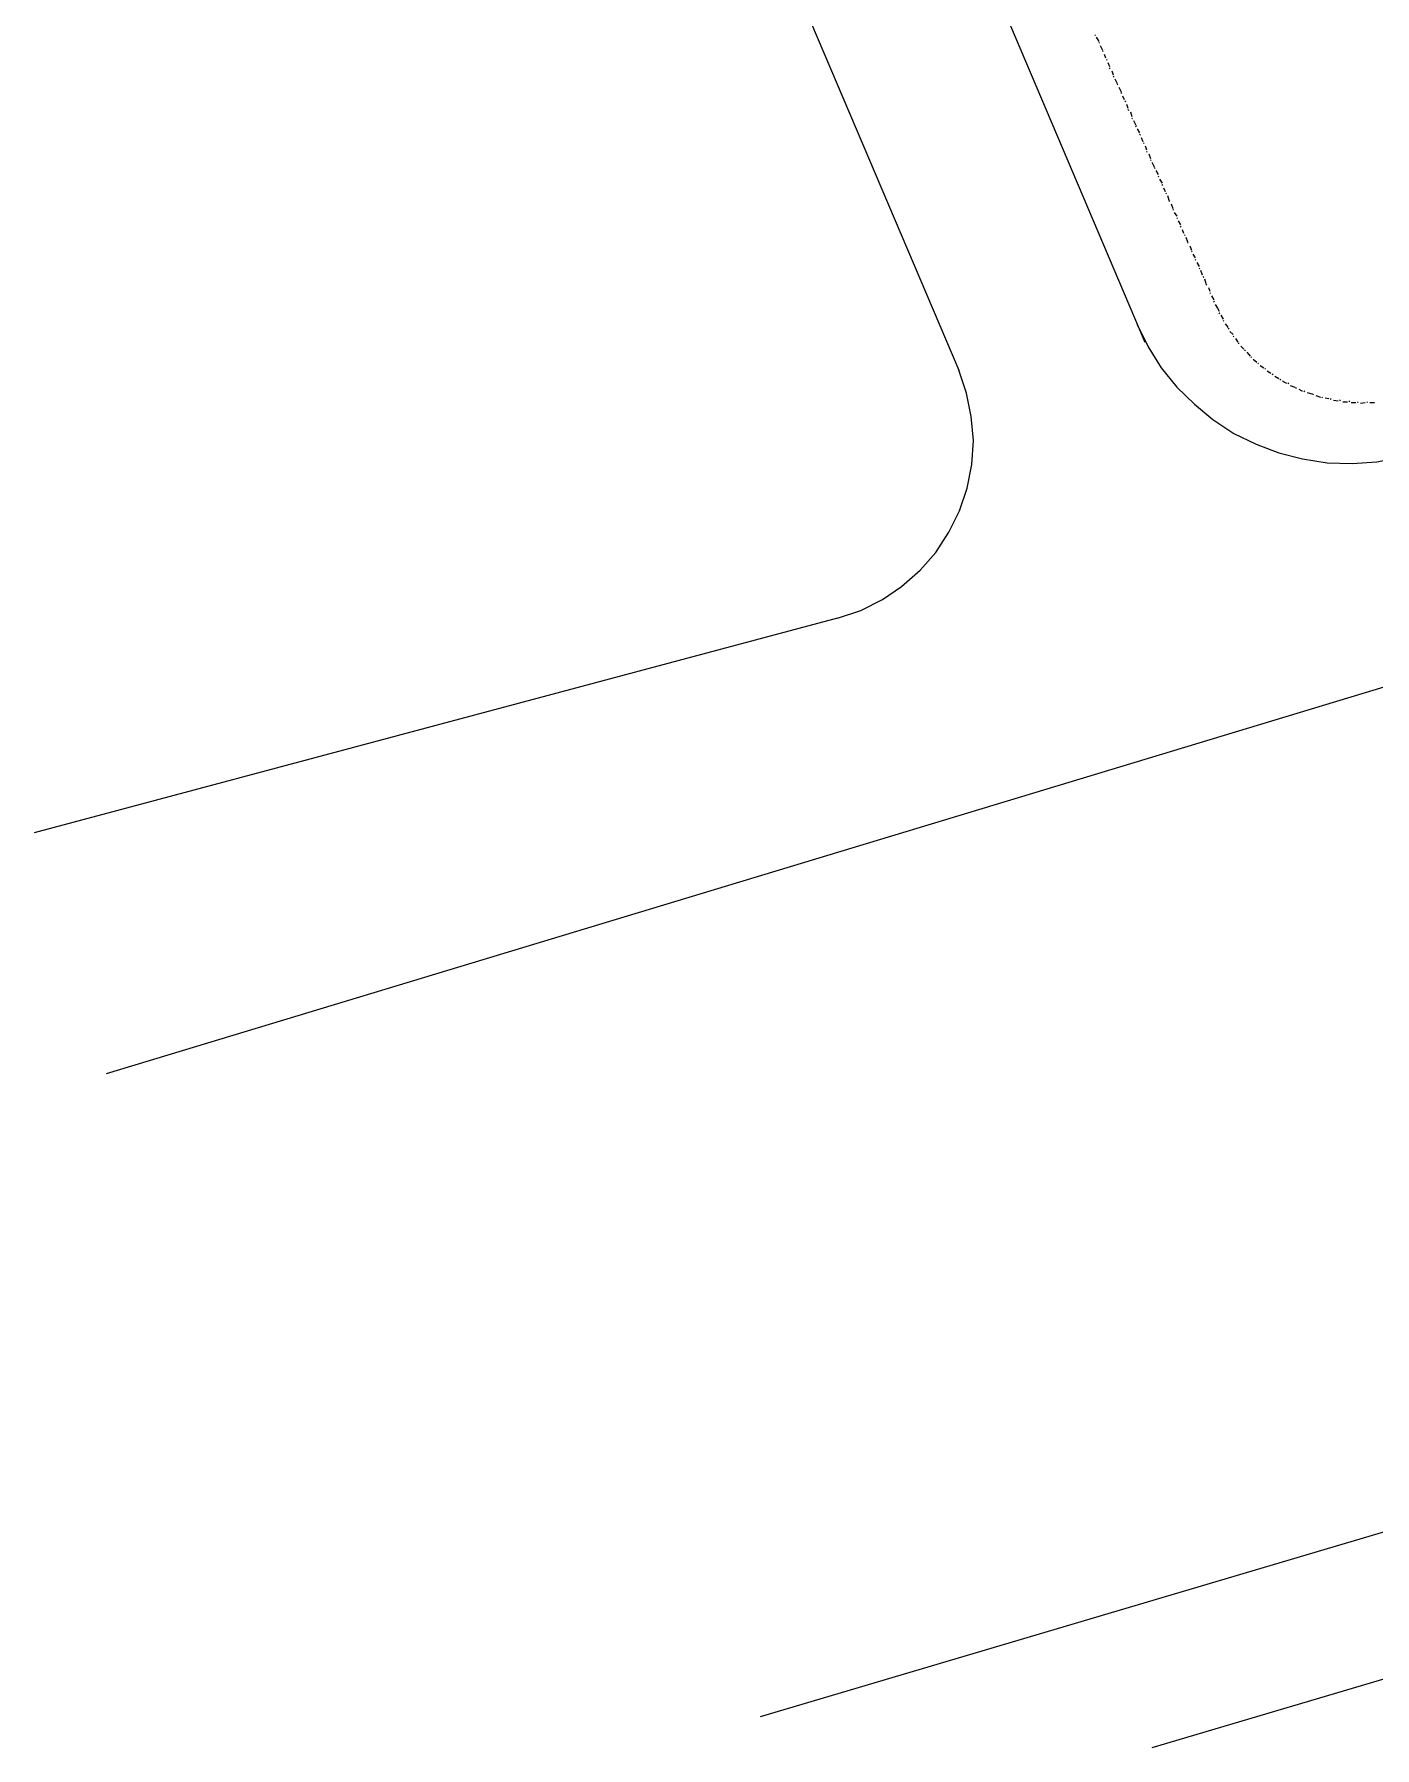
# Model space of a CAD drawing. Header units: millimetres. Extents: x -369 to -70, y -1414 to -1185.
# Drawn here: x -343 to -284.3, y -1414 to -1339 of the extents above; entities that cross this region are included whole.
import ezdxf

# ---------------------------------------------------------------- set-up
doc = ezdxf.new("R2010")
doc.units = ezdxf.units.MM
doc.header["$MEASUREMENT"] = 0
doc.layers.add('12', color=12, linetype='Continuous')
doc.layers.add('14', color=14, linetype='Continuous')

msp = doc.modelspace()

# ---------------------------------------------------------------- linework, layer by layer
at = {"layer": '12'}
for points in [[(-296.498, -1339.02), (-296.534, -1338.984)], [(-296.466, -1339.088), (-296.362, -1339.287)], [(-296.331, -1339.355), (-296.362, -1339.323)], [(-296.295, -1339.459), (-296.195, -1339.659)], [(-296.163, -1339.727), (-296.195, -1339.695)], [(-296.127, -1339.831), (-296.059, -1339.999)], [(-295.991, -1340.103), (-296.027, -1340.067)], [(-295.959, -1340.203), (-295.891, -1340.37)], [(-295.855, -1340.474), (-295.891, -1340.438)], [(-295.787, -1340.574), (-295.723, -1340.742)], [(-295.687, -1340.846), (-295.723, -1340.81)], [(-295.655, -1340.914), (-295.551, -1341.118)], [(-295.519, -1341.182), (-295.551, -1341.15)], [(-295.483, -1341.286), (-295.383, -1341.489)], [(-295.347, -1341.557), (-295.383, -1341.521)], [(-295.315, -1341.657), (-295.247, -1341.825)], [(-295.18, -1341.929), (-295.216, -1341.893)], [(-295.148, -1342.029), (-295.08, -1342.197)], [(-295.044, -1342.301), (-295.08, -1342.265)], [(-294.976, -1342.369), (-294.908, -1342.572)], [(-294.876, -1342.672), (-294.908, -1342.64)], [(-294.84, -1342.74), (-294.74, -1342.944)], [(-294.708, -1343.012), (-294.74, -1342.976)], [(-294.672, -1343.112), (-294.572, -1343.28)], [(-294.536, -1343.384), (-294.572, -1343.348)], [(-294.504, -1343.484), (-294.436, -1343.655)], [(-294.368, -1343.755), (-294.4, -1343.719)], [(-294.332, -1343.855), (-294.268, -1344.027)], [(-294.232, -1344.127), (-294.268, -1344.095)], [(-294.164, -1344.195), (-294.097, -1344.399)], [(-294.065, -1344.499), (-294.097, -1344.467)], [(-294.029, -1344.567), (-293.929, -1344.77)], [(-293.893, -1344.838), (-293.929, -1344.802)], [(-293.861, -1344.938), (-293.761, -1345.11)], [(-293.725, -1345.21), (-293.761, -1345.178)], [(-293.693, -1345.31), (-293.589, -1345.482)], [(-293.557, -1345.582), (-293.589, -1345.55)], [(-293.521, -1345.686), (-293.453, -1345.853)], [(-293.385, -1345.953), (-293.421, -1345.921)], [(-293.353, -1346.021), (-293.285, -1346.225)], [(-293.253, -1346.293), (-293.285, -1346.257)], [(-293.185, -1346.393), (-293.117, -1346.597)], [(-293.081, -1346.665), (-293.117, -1346.633)], [(-293.049, -1346.765), (-292.946, -1346.936)], [(-292.914, -1347.036), (-292.946, -1347.004)], [(-292.878, -1347.14), (-292.778, -1347.308)], [(-292.746, -1347.408), (-292.778, -1347.376)], [(-292.71, -1347.512), (-292.642, -1347.68)], [(-292.574, -1347.78), (-292.61, -1347.748)], [(-292.542, -1347.848), (-292.474, -1348.051)], [(-292.438, -1348.119), (-292.474, -1348.087)], [(-292.37, -1348.223), (-292.302, -1348.423)], [(-292.27, -1348.491), (-292.302, -1348.459)], [(-292.238, -1348.595), (-292.134, -1348.763)], [(-292.102, -1348.863), (-292.134, -1348.831)], [(-292.066, -1348.967), (-291.966, -1349.134)], [(-291.931, -1349.238), (-291.966, -1349.202)], [(-291.899, -1349.302), (-291.831, -1349.506)], [(-291.763, -1349.61), (-291.795, -1349.574)], [(-291.731, -1349.678), (-291.663, -1349.878)], [(-291.627, -1349.946), (-291.663, -1349.914)], [(-291.559, -1350.05), (-291.491, -1350.217)], [(-291.459, -1350.321), (-291.491, -1350.285)], [(-291.423, -1350.421), (-291.323, -1350.589)], [(-291.287, -1350.693), (-291.323, -1350.657)], [(-291.255, -1350.793), (-291.155, -1350.961)], [(-291.151, -1350.961), (-291.083, -1351.097)], [(-291.051, -1351.201), (-291.083, -1351.165)], [(-291.015, -1351.268), (-290.915, -1351.436)], [(-290.883, -1351.536), (-290.915, -1351.504)], [(-290.816, -1351.64), (-290.748, -1351.74), (-290.712, -1351.808)], [(-290.644, -1351.876), (-290.68, -1351.84)], [(-290.612, -1351.976), (-290.476, -1352.112)], [(-290.444, -1352.216), (-290.476, -1352.18)], [(-290.376, -1352.284), (-290.272, -1352.451)], [(-290.204, -1352.519), (-290.24, -1352.483)], [(-290.136, -1352.619), (-290, -1352.755)], [(-289.936, -1352.823), (-289.968, -1352.791)], [(-289.868, -1352.891), (-289.733, -1353.059)], [(-289.665, -1353.127), (-289.697, -1353.095)], [(-289.597, -1353.195), (-289.429, -1353.331)], [(-289.361, -1353.399), (-289.393, -1353.367)], [(-289.293, -1353.466), (-289.121, -1353.566)], [(-289.053, -1353.634), (-289.089, -1353.602)], [(-288.985, -1353.702), (-288.817, -1353.806)], [(-288.717, -1353.874), (-288.749, -1353.838)], [(-288.649, -1353.938), (-288.478, -1354.042)], [(-288.378, -1354.11), (-288.414, -1354.074)], [(-288.31, -1354.142), (-288.278, -1354.178), (-288.142, -1354.246)], [(-288.038, -1354.278), (-288.074, -1354.246)], [(-287.97, -1354.346), (-287.77, -1354.414)], [(-287.702, -1354.482), (-287.734, -1354.446)], [(-287.598, -1354.514), (-287.463, -1354.581), (-287.431, -1354.581)], [(-287.331, -1354.617), (-287.363, -1354.581)], [(-287.227, -1354.649), (-287.023, -1354.717)], [(-286.955, -1354.753), (-286.991, -1354.717)], [(-286.855, -1354.785), (-286.651, -1354.853)], [(-286.551, -1354.889), (-286.583, -1354.853)], [(-286.447, -1354.889), (-286.28, -1354.921)], [(-286.18, -1354.953), (-286.212, -1354.921)], [(-286.076, -1354.989), (-285.872, -1355.021)], [(-285.772, -1355.021), (-285.808, -1354.989)], [(-285.672, -1355.057), (-285.468, -1355.057)], [(-285.364, -1355.057), (-285.4, -1355.021)], [(-285.301, -1355.089), (-285.097, -1355.089)], [(-284.993, -1355.089), (-285.029, -1355.057)], [(-284.893, -1355.125), (-284.689, -1355.089)], [(-284.589, -1355.089), (-284.621, -1355.057)], [(-284.485, -1355.089), (-284.285, -1355.089)]]:
    msp.add_lwpolyline(points, dxfattribs=at)
at = {"layer": '14'}
for points in [[(-318.63, -1295.267), (-294.336, -1352.451)], [(-322.183, -1307.38), (-302.489, -1353.67)], [(-294.672, -1351.672), (-294.196, -1352.655), (-293.621, -1353.566), (-292.946, -1354.414), (-292.166, -1355.157), (-291.355, -1355.836), (-290.444, -1356.444), (-289.461, -1356.919), (-288.478, -1357.291), (-287.431, -1357.559), (-286.348, -1357.731), (-285.265, -1357.763), (-284.182, -1357.695), (-283.135, -1357.491), (-283.135, -1357.491), (-266.01, -1353.367)], [(-307.8, -1364.532), (-306.785, -1364.193), (-305.838, -1363.717), (-304.995, -1363.142), (-304.179, -1362.434), (-303.504, -1361.655), (-302.929, -1360.776), (-302.457, -1359.829), (-302.117, -1358.846), (-301.913, -1357.799), (-301.845, -1356.748), (-301.949, -1355.7), (-302.149, -1354.685), (-302.489, -1353.67)], [(-269.295, -1363.142), (-339.847, -1384.494)], [(-307.8, -1364.532), (-342.992, -1373.936)], [(-234.207, -1389.841), (-311.185, -1412.645)], [(-232.413, -1395.76), (-294.029, -1413.999)]]:
    msp.add_lwpolyline(points, dxfattribs=at)

doc.saveas('drawing.dxf')
